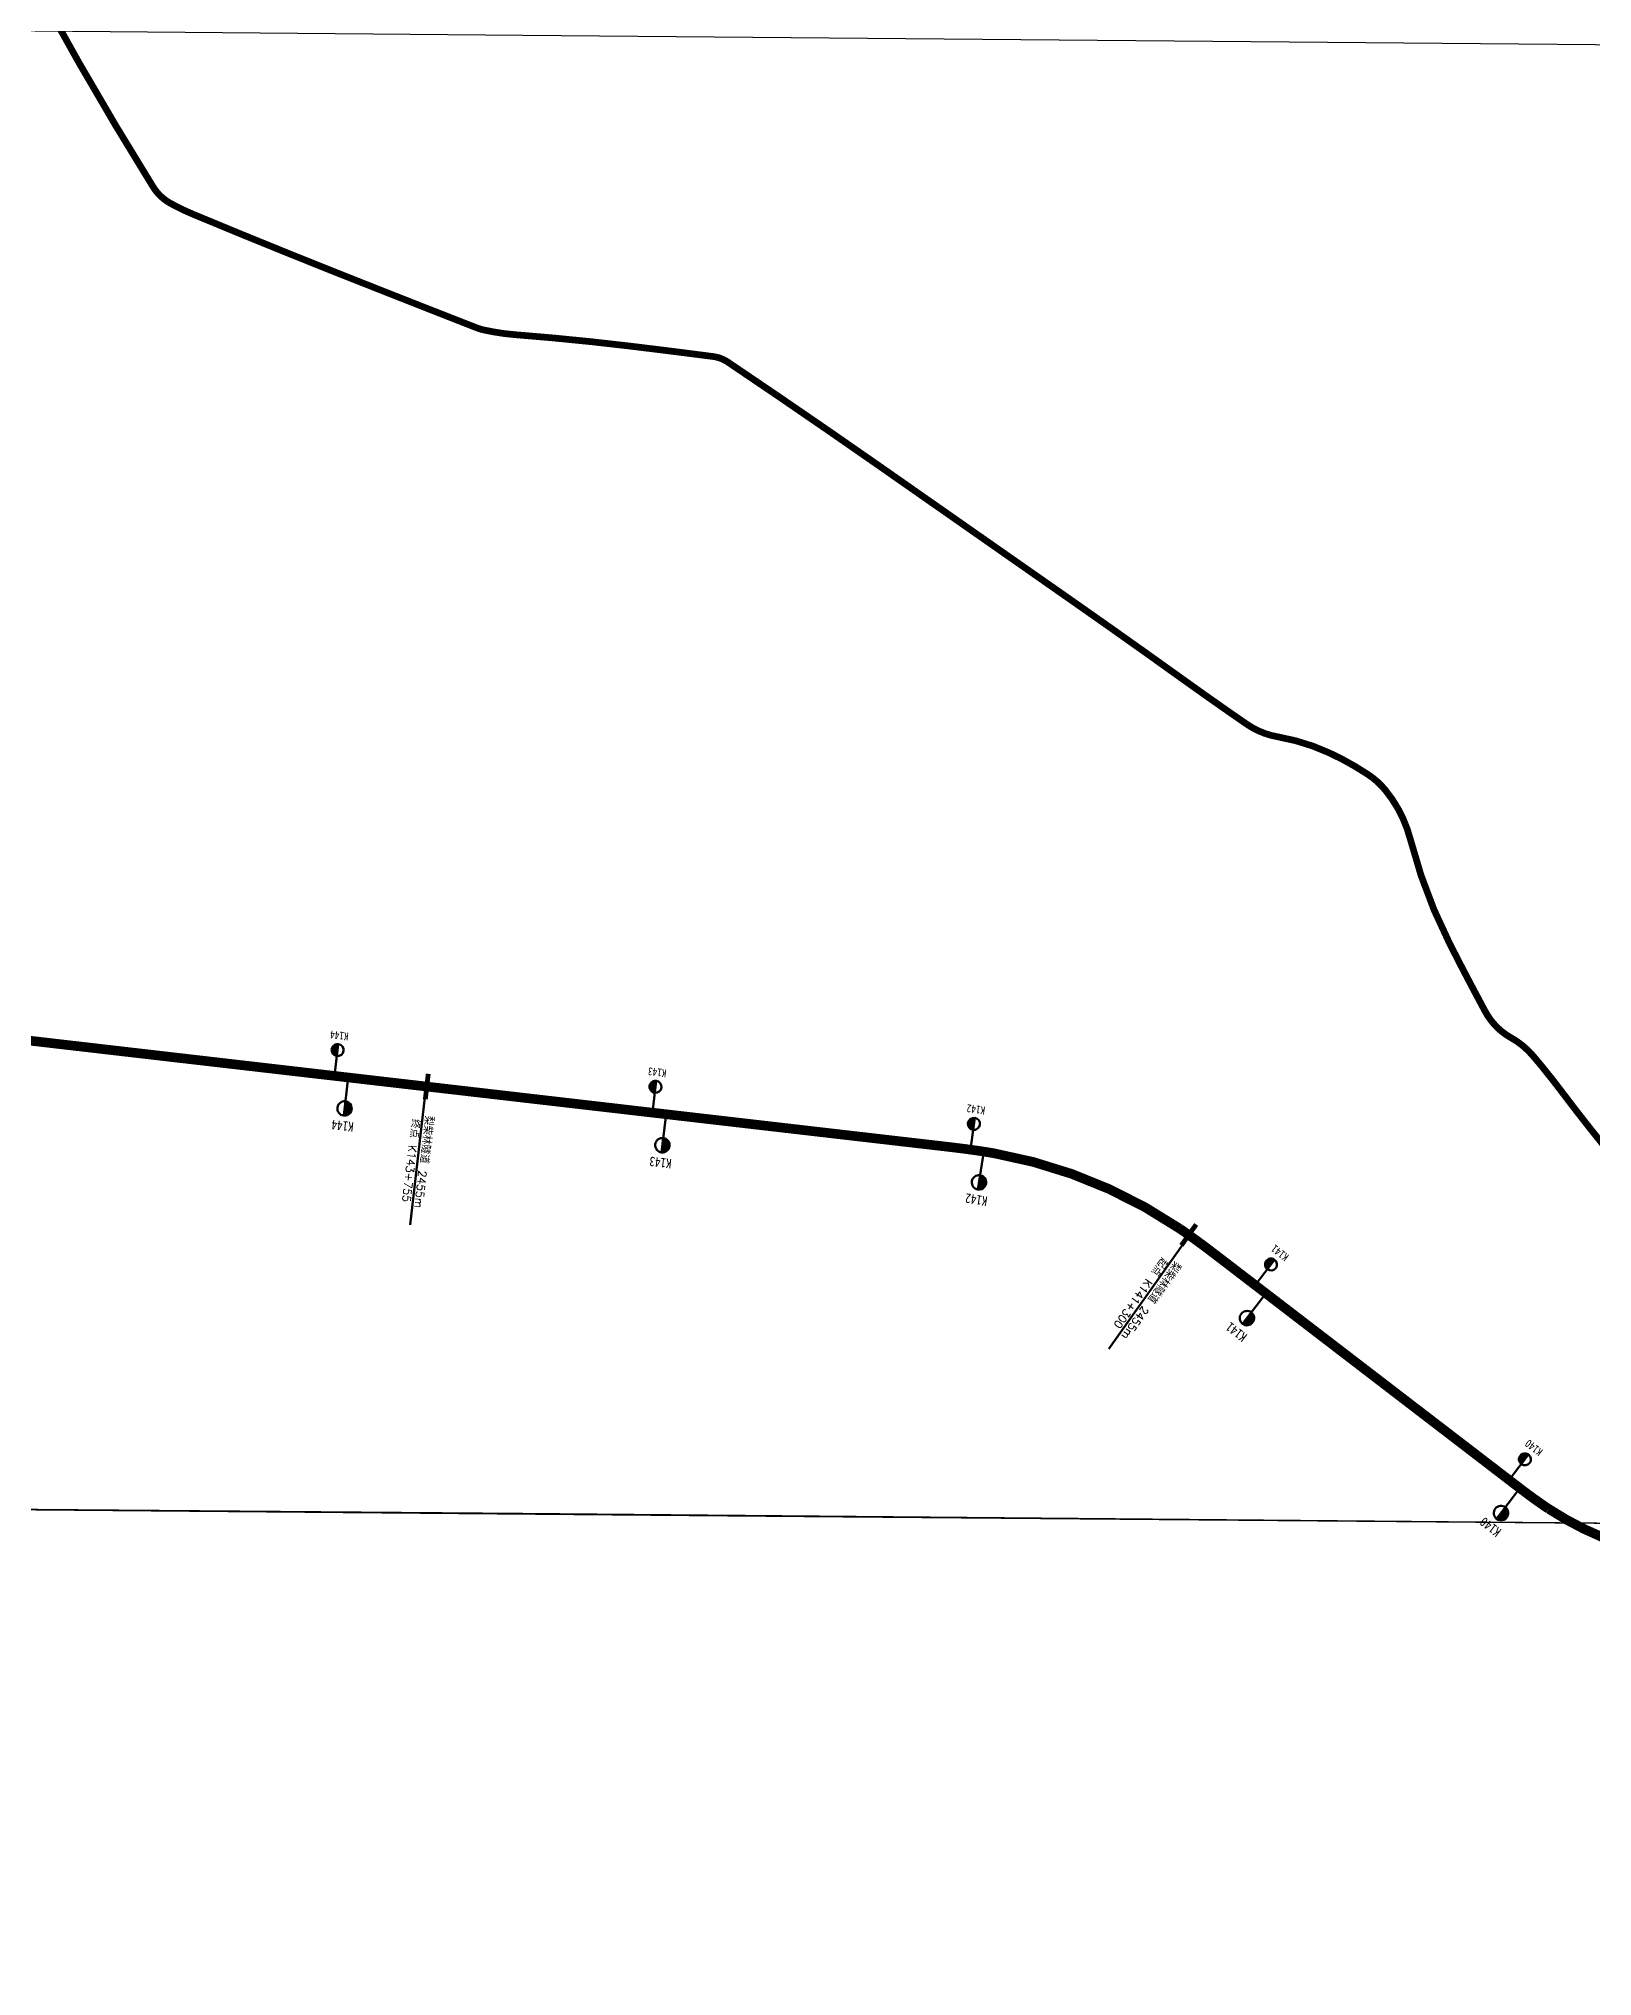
# Model space of a CAD drawing. Header units: millimetres. Extents: x 35376015 to 35425557, y 2978369 to 3016004.
# Drawn here: x 35389487 to 35394342, y 2991331 to 2997384 of the extents above; entities that cross this region are included whole.
import ezdxf
from ezdxf.enums import TextEntityAlignment as Align

# ---------------------------------------------------------------- set-up
doc = ezdxf.new("R2010")
doc.units = ezdxf.units.MM
doc.header["$XCLIPFRAME"] = 0
doc.linetypes.add('ACAD_ISO03W100', pattern=[30, 12, -18])
for name, color, linetype, lineweight in [('station', 1, 'Continuous', 60), ('zhix', 5, 'Continuous', 30), ('隧道', 40, 'Continuous', 60)]:
    doc.layers.add(name, color=color, linetype=linetype, lineweight=lineweight)
doc.styles.add('GTF_XW', font='SIMHEI.TTF', dxfattribs={"width": 0.85})
doc.styles.add('隧道', font='txt', dxfattribs={"width": 0.75, "bigfont": 'hztxt'})
picture_1 = doc.add_image_def('image10.tif', size_in_pixel=(17376, 14210))
picture_2 = doc.add_image_def('image13.tif', size_in_pixel=(17588, 14315))

# ---------------------------------------------------------------- blocks, each defined once
blk = doc.blocks.new('公里标')
at = {"layer": 'station'}
h = blk.add_hatch(color=256, dxfattribs=at)
edge = h.paths.add_edge_path()
edge.add_arc((0, 13), 3, 90, 270)
edge.add_line((0, 10), (0, 16))
blk.add_line((0, 16), (0, 0), dxfattribs=at)
blk.add_lwpolyline([(0, 16, 1), (0, 10)], format="xyb", close=True, dxfattribs=at)
blk.add_lwpolyline([(0, 16, -1), (0, 10, -15.340907)], format="xyb", dxfattribs=at)

msp = doc.modelspace()

# ---------------------------------------------------------------- linework, layer by layer
at = {"color": 7, "lineweight": 30, "const_width": 1}
for points in [[(35384390.1, 3006275.6, -0.000003), (35384334.1, 3006699.2, -0.004654)], [(35384409.9, 3006278.2, -0.000003), (35384354, 3006701.8, -0.004654)], [(35387510.5, 2999180.5, -0.000038), (35386826.7, 2999975.6, -0.000524)], [(35387525.6, 2999193.6, -0.000038), (35386841.8, 2999988.6, -0.000524)], [(35394378.3, 2993910.1, -0.009421), (35394235.9, 2994092.1, 0.015545), (35394148.8, 2994200.7, 0.089106), (35394082.5, 2994254.9, -0.100465), (35394019.3, 2994309.1, -0.041655), (35393998.2, 2994341.3, -0.006432), (35393887.3, 2994553, -0.054681), (35393764.3, 2994879.1, 0.109516), (35393687.3, 2995030.8, 0.074144), (35393636.5, 2995076.7, 0.038132), (35393517.2, 2995143.5, 0.066069), (35393357.5, 2995193.4, -0.108378), (35393256.8, 2995234.4, -0.00503), (35393053.6, 2995377.2, 0.003045), (35392719.1, 2995614.2, 0.000083), (35392466.2, 2995791, 0.000059), (35392109.9, 2996040, 0.004384), (35391634.9, 2996365.8, 0.078102), (35391608.2, 2996378.2, 0.037746), (35391593.1, 2996381.4, 0.002429), (35391333.6, 2996413.9, 0.010506), (35390976.3, 2996449.4, -0.036858), (35390873.4, 2996465.1, -0.036605), (35390852.9, 2996471.4, -0.000742), (35390424.1, 2996640.1, -0.004242), (35389966.6, 2996826.2, -0.026615), (35389894.7, 2996860.8, -0.128736), (35389836.4, 2996915.9, -0.014134), (35389495.8, 2997498.4, -0.01943)], [(35394393.8, 2993922.7, -0.009421), (35394251.9, 2994104.1, 0.015545), (35394164, 2994213.7, 0.089106), (35394092.2, 2994272.4, -0.100465), (35394035.1, 2994321.3, -0.041655), (35394015.8, 2994350.9, -0.006432), (35393905.1, 2994562.1, -0.054681), (35393783.6, 2994884, 0.109516), (35393702.7, 2995043.5, 0.074144), (35393647.6, 2995093.3, 0.038132), (35393525.6, 2995161.7, 0.066069), (35393360.9, 2995213.1, -0.108378), (35393268.1, 2995250.8, -0.00503), (35393065.3, 2995393.4, 0.003045), (35392730.6, 2995630.6, 0.000083), (35392477.6, 2995807.4, 0.000059), (35392121.4, 2996056.4, 0.004384), (35391646, 2996382.4, 0.078102), (35391613.7, 2996397.4, 0.037746), (35391595.7, 2996401.2, 0.002429), (35391336, 2996433.8, 0.010506), (35390977.9, 2996469.3, -0.036858), (35390877.9, 2996484.6, -0.036605), (35390860.2, 2996490, -0.001586), (35390431.4, 2996658.7, -0.004242), (35389974.3, 2996844.7, -0.026615), (35389904.3, 2996878.3, -0.128736), (35389853.3, 2996926.5, -0.014134), (35389513.4, 2997508, -0.01943)]]:
    msp.add_lwpolyline(points, format="xyb", dxfattribs=at)
at = {"color": 7, "linetype": 'ACAD_ISO03W100', "lineweight": 30, "ltscale": 2, "const_width": 20, "flags": 128}
msp.add_lwpolyline([(35418866.2, 2978379, 0.00408), (35418596.8, 2978693.1, 0.004791), (35418362.6, 2978956.6, 0.000354), (35418239.2, 2979092.6, 0.003996), (35418228.1, 2979104.6, 0.067922), (35418130.9, 2979183.4, 0.051225), (35417981.4, 2979254.5, 0.009162), (35417860.1, 2979295.1, 0.017071), (35417793.9, 2979313.4, 0.003191), (35417664.5, 2979343.7, -0.002779), (35417515.8, 2979378.4, -0.00539), (35417279.6, 2979437.5, 0.004922), (35417021.1, 2979502.5, 0.037663), (35416897.7, 2979522.6, -0.03128), (35416749, 2979544.8, -0.053256), (35416561.7, 2979606.3, -0.060444), (35416413, 2979696.4, -0.007588), (35416234.3, 2979841, 0.006847), (35416036.6, 2980001.5, 0.000269), (35415709.9, 2980259.1, -0.000284), (35415399.9, 2980503.6, -0.004911), (35414938.6, 2980875.2, 0.012423), (35414754, 2981019.3, 0.022839), (35414740, 2981028.8, 0.001543), (35414525.8, 2981158.3, 0.010641), (35414147.8, 2981374.4, 0.041104), (35414044.6, 2981420.1, 0.069015), (35413989.5, 2981431, 0.030578), (35413863.2, 2981430.6, 0.031152), (35413746.1, 2981415.8, 0.023526), (35413594.1, 2981379.3, 0.09893), (35413417.6, 2981287.4, -0.098334), (35413240.1, 2981194.7, -0.040735), (35413083.5, 2981162.4, -0.057251), (35412969.5, 2981161.5, -0.032707), (35412844.6, 2981183.2, -0.068284), (35412787.9, 2981205.4, -0.006478), (35412708.2, 2981251.4, -0.00631), (35412627.7, 2981300.6, -0.00711), (35412453, 2981413.9, 0.016112), (35412375, 2981462.5, 0.006031), (35412355.7, 2981473.4, -0.001887), (35412293.4, 2981507.8, -0.031059), (35412115.8, 2981621.9, 0.058562), (35412018.1, 2981677.2, 0.074558), (35411972.8, 2981688.8, 0.023372), (35411824.6, 2981696.9, 0.031359), (35411658.6, 2981687.7, -0.046373), (35411546.1, 2981684.9, -0.013686), (35411441.8, 2981694.8, -0.015348), (35411349.5, 2981709.1, -0.009765), (35411222.9, 2981735.2, -0.009876), (35411098.7, 2981765.9, -0.010304), (35410982.9, 2981799.6, -0.003732), (35410665.7, 2981901.5, -0.011102), (35410325.7, 2982022, -0.019593), (35410137.6, 2982102.1, -0.046253), (35410000.5, 2982183.1, 0.027806), (35409777.8, 2982325.9, 0.038888), (35409137, 2982625.4, -0.041892), (35408543.6, 2982907.1, -0.012072), (35408137.3, 2983156.8, 0.016325), (35407835.3, 2983338.9, 0.005319), (35407527.4, 2983506.8, -0.009278), (35407351.6, 2983604.5, -0.002427), (35407251.1, 2983663.4, -0.001072), (35407024.6, 2983798.5, -0.005689), (35406755.9, 2983963.7, -0.023674), (35406693.7, 2984007.1, -0.028773), (35406654.5, 2984041.2, 0.013707), (35406574.3, 2984115.1, 0.00911), (35406364.5, 2984291.5, 0.004021), (35405878.9, 2984678.5, 0.011893), (35405195.9, 2985188.2, 0.018313), (35404733, 2985492, 0.007204), (35404263.5, 2985766.8, 0.008684), (35403867, 2985982.4, 0.000159), (35403714.4, 2986061.8, 0.000046), (35403186.2, 2986336.7, 0.00152), (35402876.1, 2986496.8, -0.002619), (35402696.3, 2986590.2, -0.160091), (35402640.3, 2986648, -0.04925), (35402551.8, 2986887.9, -0.091163), (35402531.9, 2987160, 0.101587), (35402509, 2987404.2, 0.031939), (35402455.4, 2987546.6, 0.061238), (35402414, 2987614.6, 0.066056), (35402315.7, 2987710, 0.060611), (35402186.1, 2987783.8, 0.013787), (35402000.7, 2987855.4, 0.005566), (35401535.2, 2988014.8, 0.005933), (35401024.9, 2988176.6, 0.060875), (35400973.3, 2988185.6, 0.033224), (35400911.1, 2988184.7, 0.007665), (35400643, 2988158.9, 0.016593), (35400459.3, 2988132.1, -0.061093), (35400408.8, 2988129.3, -0.014976), (35400290.7, 2988140.6, 0.003437), (35399777.5, 2988202.1, 0.001665), (35399411.5, 2988242.1, -0.004914), (35399287.6, 2988256.5, -0.047131), (35399187.2, 2988278.8, -0.017709), (35398930.6, 2988372.2, -0.000111), (35398779.7, 2988433.3, -0.000064), (35398519.9, 2988538.6, -0.000203), (35398073.5, 2988719.8, -0.000406), (35397849.8, 2988811, -0.034138), (35397734.3, 2988867.6, -0.048797), (35397661.1, 2988920, -0.026938), (35397646.4, 2988934.4, -0.001673), (35397423.8, 2989177.9, -0.010211), (35396545.8, 2990185.3, -0.111617), (35396489.3, 2990295.5, -0.00203), (35396470.1, 2990371.7, -0.000724), (35396417.2, 2990585.7, -0.000368), (35396317.1, 2990994.7, -0.001366), (35396290.5, 2991105, -0.050222), (35396256.9, 2991355.6, 0.034229), (35396219.3, 2991724.2, 0.006561), (35396183.3, 2991919, 0.00586), (35396137.5, 2992136.1, 0.016024), (35396087.8, 2992329.3, 0.014863), (35396021.5, 2992533.9, 0.042162), (35395954.4, 2992681.1, 0.029286), (35395828.8, 2992876.9, 0.036503), (35395689.3, 2993042, 0.052275), (35395572.8, 2993138.4, 0.024574), (35395433.6, 2993221.5, 0.019092), (35395245.9, 2993312.3, 0.024727), (35395060.7, 2993382.7, -0.028974), (35394903.1, 2993444.1, -0.030124), (35394739.9, 2993531.1, -0.059007), (35394665.5, 2993589.7, -0.019376), (35394594.5, 2993666.5, -0.00622), (35394386, 2993916.4, -0.009421), (35394243.9, 2994098.1, 0.015545), (35394156.4, 2994207.2, 0.089106), (35394087.4, 2994263.6, -0.100465), (35394027.2, 2994315.2, -0.041655), (35394007, 2994346.1, -0.006432), (35393896.2, 2994557.5, -0.054681), (35393773.9, 2994881.5, 0.109516), (35393695, 2995037.1, 0.074144), (35393642, 2995085, 0.038132), (35393521.4, 2995152.6, 0.066069), (35393359.2, 2995203.2, -0.108378), (35393262.5, 2995242.6, -0.00503), (35393059.4, 2995385.3, 0.003045), (35392724.9, 2995622.4, 0.000083), (35392471.9, 2995799.2, 0.000059), (35392115.6, 2996048.2, 0.004384), (35391640.4, 2996374.1, 0.078102), (35391610.9, 2996387.8, 0.037746), (35391594.4, 2996391.3, 0.002429), (35391334.8, 2996423.8, 0.010506), (35390977.1, 2996459.3, -0.036858), (35390875.7, 2996474.8, -0.036605), (35390856.6, 2996480.7, -0.001586), (35390427.7, 2996649.4, -0.004242), (35389970.5, 2996835.4, -0.026615), (35389899.5, 2996869.6, -0.128736), (35389844.8, 2996921.2, -0.014134), (35389504.6, 2997503.2, -0.01943), (35389279, 2997956.3, 0.038686), (35389156.9, 2998179.6, 0.040491), (35389062.6, 2998301.5, 0.036033), (35388937.1, 2998420.6, 0.040561), (35388843, 2998485.8, 0.049283), (35388757.2, 2998524.7, 0.11391), (35388618.7, 2998538.8, -0.068335), (35388388.5, 2998541.3, -0.035603), (35388043.8, 2998617.8, -0.141206), (35387967.5, 2998666.7, -0.001923), (35387871.2, 2998777.3, -0.000521), (35387518, 2999187, -0.000038), (35386834.3, 2999982.1, -0.000524), (35386784.5, 3000040.2, -0.010134), (35386729.9, 3000106.6, 0.008509), (35386665.1, 3000186, 0.047512), (35386585.5, 3000263.8, -0.02445), (35386424.4, 3000407.4, -0.019729), (35386303.5, 3000536.1, -0.053437), (35386266.2, 3000589.8, -0.06379), (35386232.7, 3000675.2, -0.023074), (35386182.4, 3000922.8, -0.000356), (35386171.5, 3000993.1, -0.000949), (35386167.5, 3001019.5, -0.008757), (35386151, 3001144.1, 0.006075), (35386128.2, 3001323.9, 0.038373), (35386094.2, 3001479.6, 0.046036), (35386044.5, 3001602.9, 0.055767), (35385965.9, 3001721, 0.027631), (35385770.6, 3001929.1, 0.00608), (35385451.2, 3002226.5, 0.010585), (35385262.1, 3002391.1, 0.005944), (35385135.2, 3002494.4, -0.00606), (35385010.7, 3002595.7, -0.016777), (35384908.4, 3002687.2, -0.01359), (35384789.1, 3002807.5, -0.066178), (35384707.4, 3002921.6, -0.040011), (35384615.3, 3003133.8, -0.040444), (35384572.4, 3003302.9, -0.040658), (35384557.4, 3003475.8, -0.080631), (35384601.1, 3003753.8, 0.06217), (35384670.7, 3004111.2, 0.020666), (35384677.8, 3004374.9, 0.053226), (35384665.4, 3004476.8, 0.111514), (35384601.5, 3004609.5, -0.078745), (35384499.6, 3004789.9, -0.027664), (35384444, 3004968.6, -0.040755), (35384423.1, 3005093.9, -0.151895), (35384467.7, 3005295.3, 0.164071), (35384504.7, 3005483.3, 0.000046), (35384471.7, 3005734, 0.000043), (35384436.2, 3006002.5, 0.000006), (35384400, 3006276.9, -0.000003), (35384344.1, 3006700.5, -0.004654), (35384329, 3006823.7, -0.001802), (35384294, 3007142.5)], format="xyb", dxfattribs=at)
at = {"layer": 'zhix', "color": 1, "const_width": 30, "flags": 128}
msp.add_lwpolyline([(35394372.2, 2992703.5, -0.047003), (35394206.3, 2992791.1), (35394205.9, 2992791.4), (35394205, 2992791.9), (35394204.2, 2992792.5), (35394203.4, 2992793), (35394202.5, 2992793.6), (35394201.7, 2992794.1), (35394200.9, 2992794.7), (35394200, 2992795.3), (35394199.2, 2992795.8), (35394198.4, 2992796.4), (35394197.5, 2992796.9), (35394196.7, 2992797.5), (35394195.9, 2992798), (35394195, 2992798.6), (35394194.2, 2992799.2), (35394193.4, 2992799.7), (35394192.5, 2992800.3), (35394191.7, 2992800.8), (35394190.9, 2992801.4), (35394190.1, 2992802), (35394189.2, 2992802.5), (35394188.4, 2992803.1), (35394187.6, 2992803.7), (35394186.8, 2992804.2), (35394185.9, 2992804.8), (35394185.1, 2992805.3), (35394184.3, 2992805.9), (35394183.5, 2992806.5), (35394182.6, 2992807.1), (35394181.8, 2992807.6), (35394181, 2992808.2), (35394180.2, 2992808.8), (35394179.4, 2992809.3), (35394178.5, 2992809.9), (35394177.7, 2992810.5), (35394176.9, 2992811.1), (35394176.1, 2992811.6), (35394175.3, 2992812.2), (35394174.4, 2992812.8), (35394173.6, 2992813.4), (35394172.8, 2992813.9), (35394172, 2992814.5), (35394171.2, 2992815.1), (35394170.4, 2992815.7), (35394169.5, 2992816.2), (35394168.7, 2992816.8), (35394167.9, 2992817.4), (35394167.1, 2992818), (35394166.3, 2992818.6), (35394165.5, 2992819.1), (35394164.7, 2992819.7), (35394163.8, 2992820.3), (35394163, 2992820.9), (35394162.2, 2992821.5), (35394161.4, 2992822.1), (35394160.6, 2992822.6), (35394159.8, 2992823.2), (35394159, 2992823.8), (35394158.2, 2992824.4), (35394157.4, 2992825), (35394156.6, 2992825.6), (35394155.7, 2992826.2), (35394154.9, 2992826.8), (35394154.1, 2992827.3), (35394153.3, 2992827.9), (35394152.5, 2992828.5), (35394151.7, 2992829.1), (35394150.9, 2992829.7), (35394150.1, 2992830.3), (35394149.3, 2992830.9), (35394148.5, 2992831.5), (35394147.7, 2992832.1), (35394146.9, 2992832.7), (35394146.1, 2992833.3), (35394145.3, 2992833.8), (35394144.4, 2992834.4), (35394143.6, 2992835), (35394142.8, 2992835.6), (35394142, 2992836.2), (35394141.2, 2992836.8), (35394140.4, 2992837.4), (35394139.6, 2992838), (35394138.8, 2992838.6), (35394138, 2992839.2), (35394137.2, 2992839.8), (35394136.4, 2992840.4), (35394135.6, 2992841), (35394134.8, 2992841.6), (35394134, 2992842.2), (35394133.2, 2992842.8), (35394132.4, 2992843.4), (35394131.6, 2992844), (35394130.8, 2992844.6), (35394130, 2992845.2), (35394129.2, 2992845.8), (35394128.4, 2992846.4), (35394127.6, 2992847), (35394126.8, 2992847.6), (35394126, 2992848.2), (35394125.2, 2992848.8), (35394124.4, 2992849.4), (35394123.6, 2992850), (35394122.8, 2992850.6), (35394122, 2992851.2), (35394121.2, 2992851.8), (35394120.4, 2992852.4), (35394119.6, 2992853), (35394118.8, 2992853.6), (35394118, 2992854.2), (35394117.2, 2992854.8), (35394116.4, 2992855.4), (35394115.6, 2992856), (35394114.9, 2992856.6), (35394114.1, 2992857.2), (35394113.3, 2992857.9), (35394112.5, 2992858.5), (35394111.7, 2992859.1), (35394110.9, 2992859.7), (35394110.1, 2992860.3), (35394109.3, 2992860.9), (35394108.5, 2992861.5), (35394107.7, 2992862.1), (35394106.9, 2992862.7), (35394106.1, 2992863.3), (35394105.3, 2992863.9), (35394104.5, 2992864.5), (35394103.7, 2992865.1), (35394102.9, 2992865.7), (35394102.1, 2992866.3), (35394101.3, 2992867), (35394100.5, 2992867.6), (35394099.7, 2992868.2), (35394099, 2992868.8), (35394098.2, 2992869.4), (35394097.4, 2992870), (35394096.6, 2992870.6), (35394095.8, 2992871.2), (35394095, 2992871.8), (35394094.2, 2992872.4), (35394093.4, 2992873), (35394092.6, 2992873.6), (35394091.8, 2992874.2), (35394091, 2992874.9), (35394090.2, 2992875.5), (35394089.4, 2992876.1), (35394088.6, 2992876.7), (35394087.8, 2992877.3), (35394087, 2992877.9), (35394086.3, 2992878.5), (35394085.5, 2992879.1), (35393196.1, 2993561.3), (35393195.4, 2993561.9), (35393194.6, 2993562.5), (35393193.8, 2993563.1), (35393193, 2993563.7), (35393192.2, 2993564.3), (35393191.4, 2993564.9), (35393190.6, 2993565.5), (35393189.8, 2993566.1), (35393189, 2993566.7), (35393188.2, 2993567.3), (35393187.4, 2993567.9), (35393186.6, 2993568.6), (35393185.8, 2993569.2), (35393185, 2993569.8), (35393184.2, 2993570.4), (35393183.5, 2993571), (35393182.7, 2993571.6), (35393181.9, 2993572.2), (35393181.1, 2993572.8), (35393180.3, 2993573.4), (35393179.5, 2993574), (35393178.7, 2993574.6), (35393177.9, 2993575.2), (35393177.1, 2993575.9), (35393176.3, 2993576.5), (35393175.5, 2993577.1), (35393174.7, 2993577.7), (35393173.9, 2993578.3), (35393173.1, 2993578.9), (35393172.3, 2993579.5), (35393171.5, 2993580.1), (35393170.7, 2993580.7), (35393169.9, 2993581.3), (35393169.2, 2993581.9), (35393168.4, 2993582.5), (35393167.6, 2993583.1), (35393166.8, 2993583.7), (35393166, 2993584.4), (35393165.2, 2993585), (35393164.4, 2993585.6), (35393163.6, 2993586.2), (35393162.8, 2993586.8), (35393162, 2993587.4), (35393161.2, 2993588), (35393160.4, 2993588.6), (35393159.6, 2993589.2), (35393158.8, 2993589.8), (35393158, 2993590.4), (35393157.2, 2993591), (35393156.4, 2993591.6), (35393155.6, 2993592.2), (35393154.8, 2993592.8), (35393154, 2993593.4), (35393153.2, 2993594), (35393152.4, 2993594.6), (35393151.6, 2993595.2), (35393150.9, 2993595.9), (35393150.1, 2993596.5), (35393149.3, 2993597.1), (35393148.5, 2993597.7), (35393147.7, 2993598.3), (35393146.9, 2993598.9), (35393146.1, 2993599.5), (35393145.3, 2993600.1), (35393144.5, 2993600.7), (35393143.7, 2993601.3), (35393142.9, 2993601.9), (35393142.1, 2993602.5), (35393141.3, 2993603.1), (35393140.5, 2993603.7), (35393139.7, 2993604.3), (35393138.9, 2993604.9), (35393138.1, 2993605.5), (35393137.3, 2993606.1), (35393136.5, 2993606.7), (35393135.7, 2993607.3), (35393134.9, 2993607.9), (35393134.1, 2993608.5), (35393133.3, 2993609.1), (35393132.5, 2993609.7), (35393131.7, 2993610.3), (35393130.9, 2993610.9), (35393130.1, 2993611.5), (35393129.3, 2993612.1), (35393128.5, 2993612.7), (35393127.7, 2993613.3), (35393126.9, 2993613.9), (35393126.1, 2993614.5), (35393125.3, 2993615.1), (35393124.5, 2993615.7), (35393123.7, 2993616.3), (35393122.9, 2993616.9), (35393122.1, 2993617.5), (35393121.3, 2993618.1), (35393120.4, 2993618.7), (35393119.6, 2993619.2), (35393118.8, 2993619.8), (35393118, 2993620.4), (35393117.2, 2993621), (35393116.4, 2993621.6), (35393115.6, 2993622.2), (35393114.8, 2993622.8), (35393114, 2993623.4), (35393113.2, 2993624), (35393112.4, 2993624.6), (35393111.6, 2993625.2), (35393110.8, 2993625.8), (35393110, 2993626.4), (35393109.2, 2993627), (35393108.4, 2993627.5), (35393107.6, 2993628.1), (35393106.8, 2993628.7), (35393105.9, 2993629.3), (35393105.1, 2993629.9), (35393104.3, 2993630.5), (35393103.5, 2993631.1), (35393102.7, 2993631.7), (35393101.9, 2993632.3), (35393101.1, 2993632.8), (35393100.3, 2993633.4), (35393099.5, 2993634), (35393098.7, 2993634.6), (35393097.9, 2993635.2), (35393097, 2993635.8), (35393096.2, 2993636.4), (35393095.4, 2993637), (35393094.6, 2993637.5), (35393093.8, 2993638.1), (35393093, 2993638.7), (35393092.2, 2993639.3), (35393091.4, 2993639.9), (35393090.6, 2993640.5), (35393089.7, 2993641), (35393088.9, 2993641.6), (35393088.1, 2993642.2), (35393087.3, 2993642.8), (35393086.5, 2993643.4), (35393085.7, 2993643.9), (35393084.9, 2993644.5), (35393084, 2993645.1), (35393083.2, 2993645.7), (35393082.4, 2993646.3), (35393081.6, 2993646.8), (35393080.8, 2993647.4), (35393080, 2993648), (35393079.2, 2993648.6), (35393078.3, 2993649.1), (35393077.5, 2993649.7), (35393076.7, 2993650.3), (35393075.9, 2993650.9), (35393075.1, 2993651.5), (35393074.2, 2993652), (35393073.4, 2993652.6), (35393072.6, 2993653.2), (35393071.8, 2993653.7), (35393071, 2993654.3), (35393070.1, 2993654.9), (35393069.3, 2993655.5), (35393068.5, 2993656), (35393067.7, 2993656.6), (35393066.9, 2993657.2), (35393066, 2993657.7), (35393065.2, 2993658.3), (35393064.4, 2993658.9), (35393063.6, 2993659.4), (35393062.7, 2993660), (35393061.9, 2993660.6), (35393061.1, 2993661.2), (35393060.3, 2993661.7), (35393059.5, 2993662.3), (35393058.6, 2993662.8), (35393057.8, 2993663.4), (35393057, 2993664), (35393056.1, 2993664.5), (35393055.3, 2993665.1), (35393054.5, 2993665.7), (35393053.7, 2993666.2), (35393052.8, 2993666.8), (35393052, 2993667.3), (35393051.6, 2993667.6, 0.10536), (35392472.1, 2993902.3), (35392471.6, 2993902.4), (35392470.6, 2993902.5), (35392469.6, 2993902.7), (35392468.6, 2993902.9), (35392467.6, 2993903), (35392466.7, 2993903.2), (35392465.7, 2993903.4), (35392464.7, 2993903.6), (35392463.7, 2993903.7), (35392462.7, 2993903.9), (35392461.7, 2993904.1), (35392460.7, 2993904.2), (35392459.8, 2993904.4), (35392458.8, 2993904.6), (35392457.8, 2993904.7), (35392456.8, 2993904.9), (35392455.8, 2993905), (35392454.8, 2993905.2), (35392453.8, 2993905.4), (35392452.8, 2993905.5), (35392451.9, 2993905.7), (35392450.9, 2993905.9), (35392449.9, 2993906), (35392448.9, 2993906.2), (35392447.9, 2993906.3), (35392446.9, 2993906.5), (35392445.9, 2993906.7), (35392445, 2993906.8), (35392444, 2993907), (35392443, 2993907.1), (35392442, 2993907.3), (35392441, 2993907.4), (35392440, 2993907.6), (35392439, 2993907.7), (35392438, 2993907.9), (35392437, 2993908.1), (35392436.1, 2993908.2), (35392435.1, 2993908.4), (35392434.1, 2993908.5), (35392433.1, 2993908.7), (35392432.1, 2993908.8), (35392431.1, 2993909), (35392430.1, 2993909.1), (35392429.1, 2993909.3), (35392428.2, 2993909.4), (35392427.2, 2993909.6), (35392426.2, 2993909.7), (35392425.2, 2993909.8), (35392424.2, 2993910), (35392423.2, 2993910.1), (35392422.2, 2993910.3), (35392421.2, 2993910.4), (35392420.2, 2993910.6), (35392419.2, 2993910.7), (35392418.3, 2993910.9), (35392417.3, 2993911), (35392416.3, 2993911.2), (35392415.3, 2993911.3), (35392414.3, 2993911.4), (35392413.3, 2993911.6), (35392412.3, 2993911.7), (35392411.3, 2993911.9), (35392410.3, 2993912), (35392409.3, 2993912.1), (35392408.4, 2993912.3), (35392407.4, 2993912.4), (35392406.4, 2993912.6), (35392405.4, 2993912.7), (35392404.4, 2993912.8), (35392403.4, 2993913), (35392402.4, 2993913.1), (35392401.4, 2993913.2), (35392400.4, 2993913.4), (35392399.4, 2993913.5), (35392398.5, 2993913.6), (35392397.5, 2993913.8), (35392396.5, 2993913.9), (35392395.5, 2993914.1), (35392394.5, 2993914.2), (35392393.5, 2993914.3), (35392392.5, 2993914.5), (35392391.5, 2993914.6), (35392390.5, 2993914.7), (35392389.5, 2993914.8), (35392388.5, 2993915), (35392387.5, 2993915.1), (35392386.6, 2993915.2), (35392385.6, 2993915.4), (35392384.6, 2993915.5), (35392383.6, 2993915.6), (35392382.6, 2993915.8), (35392381.6, 2993915.9), (35392380.6, 2993916), (35392379.6, 2993916.2), (35392378.6, 2993916.3), (35392377.6, 2993916.4), (35392376.6, 2993916.5), (35392375.7, 2993916.7), (35392374.7, 2993916.8), (35392373.7, 2993916.9), (35392372.7, 2993917), (35392371.7, 2993917.2), (35392370.7, 2993917.3), (35392369.7, 2993917.4), (35392368.7, 2993917.5), (35392367.7, 2993917.7), (35392366.7, 2993917.8), (35392365.7, 2993917.9), (35392364.7, 2993918), (35392363.7, 2993918.2), (35392362.8, 2993918.3), (35392361.8, 2993918.4), (35392360.8, 2993918.5), (35392359.8, 2993918.7), (35392358.8, 2993918.8), (35392357.8, 2993918.9), (35392356.8, 2993919), (35392355.8, 2993919.2), (35392354.8, 2993919.3), (35392353.8, 2993919.4), (35392352.8, 2993919.5), (35392351.8, 2993919.6), (35392350.8, 2993919.8), (35392349.9, 2993919.9), (35392348.9, 2993920), (35392347.9, 2993920.1), (35392346.9, 2993920.2), (35392345.9, 2993920.4), (35392344.9, 2993920.5), (35392343.9, 2993920.6), (35392342.9, 2993920.7), (35392341.9, 2993920.8), (35392340.9, 2993921), (35392339.9, 2993921.1), (35392338.9, 2993921.2), (35392337.9, 2993921.3), (35392336.9, 2993921.4), (35392335.9, 2993921.5), (35392335, 2993921.7), (35392334, 2993921.8), (35392333, 2993921.9), (35392332, 2993922), (35392331, 2993922.1), (35392330, 2993922.3), (35392329, 2993922.4), (35392328, 2993922.5), (35392327, 2993922.6), (35392326, 2993922.7), (35392325, 2993922.8), (35392324, 2993923), (35392323, 2993923.1), (35392322, 2993923.2), (35392321.1, 2993923.3), (35392320.1, 2993923.4), (35392319.1, 2993923.5), (35392318.1, 2993923.7), (35392317.1, 2993923.8), (35392316.1, 2993923.9), (35392315.1, 2993924), (35392314.1, 2993924.1), (35392313.1, 2993924.2), (35392312.1, 2993924.3), (35392311.1, 2993924.5), (35392310.1, 2993924.6), (35392309.1, 2993924.7), (35392308.1, 2993924.8), (35392307.1, 2993924.9), (35392306.2, 2993925), (35392305.2, 2993925.2), (35392304.2, 2993925.3), (35392303.2, 2993925.4), (35392302.2, 2993925.5), (35392301.2, 2993925.6), (35392300.2, 2993925.7), (35392299.2, 2993925.8), (35392298.2, 2993926), (35392297.2, 2993926.1), (35392296.2, 2993926.2), (35392295.2, 2993926.3), (35392294.2, 2993926.4), (35388937.7, 2994314.4)], format="xyb", dxfattribs=at)
at = {"layer": 'zhix', "color": 5, "const_width": 30, "flags": 128}
msp.add_lwpolyline([(35394372.2, 2992703.5, -0.047003), (35394206.3, 2992791.1), (35394205.9, 2992791.4), (35394205, 2992791.9), (35394204.2, 2992792.5), (35394203.4, 2992793), (35394202.5, 2992793.6), (35394201.7, 2992794.1), (35394200.9, 2992794.7), (35394200, 2992795.3), (35394199.2, 2992795.8), (35394198.4, 2992796.4), (35394197.5, 2992796.9), (35394196.7, 2992797.5), (35394195.9, 2992798), (35394195, 2992798.6), (35394194.2, 2992799.2), (35394193.4, 2992799.7), (35394192.5, 2992800.3), (35394191.7, 2992800.8), (35394190.9, 2992801.4), (35394190.1, 2992802), (35394189.2, 2992802.5), (35394188.4, 2992803.1), (35394187.6, 2992803.7), (35394186.8, 2992804.2), (35394185.9, 2992804.8), (35394185.1, 2992805.3), (35394184.3, 2992805.9), (35394183.5, 2992806.5), (35394182.6, 2992807.1), (35394181.8, 2992807.6), (35394181, 2992808.2), (35394180.2, 2992808.8), (35394179.4, 2992809.3), (35394178.5, 2992809.9), (35394177.7, 2992810.5), (35394176.9, 2992811.1), (35394176.1, 2992811.6), (35394175.3, 2992812.2), (35394174.4, 2992812.8), (35394173.6, 2992813.4), (35394172.8, 2992813.9), (35394172, 2992814.5), (35394171.2, 2992815.1), (35394170.4, 2992815.7), (35394169.5, 2992816.2), (35394168.7, 2992816.8), (35394167.9, 2992817.4), (35394167.1, 2992818), (35394166.3, 2992818.6), (35394165.5, 2992819.1), (35394164.7, 2992819.7), (35394163.8, 2992820.3), (35394163, 2992820.9), (35394162.2, 2992821.5), (35394161.4, 2992822.1), (35394160.6, 2992822.6), (35394159.8, 2992823.2), (35394159, 2992823.8), (35394158.2, 2992824.4), (35394157.4, 2992825), (35394156.6, 2992825.6), (35394155.7, 2992826.2), (35394154.9, 2992826.8), (35394154.1, 2992827.3), (35394153.3, 2992827.9), (35394152.5, 2992828.5), (35394151.7, 2992829.1), (35394150.9, 2992829.7), (35394150.1, 2992830.3), (35394149.3, 2992830.9), (35394148.5, 2992831.5), (35394147.7, 2992832.1), (35394146.9, 2992832.7), (35394146.1, 2992833.3), (35394145.3, 2992833.8), (35394144.4, 2992834.4), (35394143.6, 2992835), (35394142.8, 2992835.6), (35394142, 2992836.2), (35394141.2, 2992836.8), (35394140.4, 2992837.4), (35394139.6, 2992838), (35394138.8, 2992838.6), (35394138, 2992839.2), (35394137.2, 2992839.8), (35394136.4, 2992840.4), (35394135.6, 2992841), (35394134.8, 2992841.6), (35394134, 2992842.2), (35394133.2, 2992842.8), (35394132.4, 2992843.4), (35394131.6, 2992844), (35394130.8, 2992844.6), (35394130, 2992845.2), (35394129.2, 2992845.8), (35394128.4, 2992846.4), (35394127.6, 2992847), (35394126.8, 2992847.6), (35394126, 2992848.2), (35394125.2, 2992848.8), (35394124.4, 2992849.4), (35394123.6, 2992850), (35394122.8, 2992850.6), (35394122, 2992851.2), (35394121.2, 2992851.8), (35394120.4, 2992852.4), (35394119.6, 2992853), (35394118.8, 2992853.6), (35394118, 2992854.2), (35394117.2, 2992854.8), (35394116.4, 2992855.4), (35394115.6, 2992856), (35394114.9, 2992856.6), (35394114.1, 2992857.2), (35394113.3, 2992857.9), (35394112.5, 2992858.5), (35394111.7, 2992859.1), (35394110.9, 2992859.7), (35394110.1, 2992860.3), (35394109.3, 2992860.9), (35394108.5, 2992861.5), (35394107.7, 2992862.1), (35394106.9, 2992862.7), (35394106.1, 2992863.3), (35394105.3, 2992863.9), (35394104.5, 2992864.5), (35394103.7, 2992865.1), (35394102.9, 2992865.7), (35394102.1, 2992866.3), (35394101.3, 2992867), (35394100.5, 2992867.6), (35394099.7, 2992868.2), (35394099, 2992868.8), (35394098.2, 2992869.4), (35394097.4, 2992870), (35394096.6, 2992870.6), (35394095.8, 2992871.2), (35394095, 2992871.8), (35394094.2, 2992872.4), (35394093.4, 2992873), (35394092.6, 2992873.6), (35394091.8, 2992874.2), (35394091, 2992874.9), (35394090.2, 2992875.5), (35394089.4, 2992876.1), (35394088.6, 2992876.7), (35394087.8, 2992877.3), (35394087, 2992877.9), (35394086.3, 2992878.5), (35394085.5, 2992879.1), (35393196.1, 2993561.3), (35393195.4, 2993561.9), (35393194.6, 2993562.5), (35393193.8, 2993563.1), (35393193, 2993563.7), (35393192.2, 2993564.3), (35393191.4, 2993564.9), (35393190.6, 2993565.5), (35393189.8, 2993566.1), (35393189, 2993566.7), (35393188.2, 2993567.3), (35393187.4, 2993567.9), (35393186.6, 2993568.6), (35393185.8, 2993569.2), (35393185, 2993569.8), (35393184.2, 2993570.4), (35393183.5, 2993571), (35393182.7, 2993571.6), (35393181.9, 2993572.2), (35393181.1, 2993572.8), (35393180.3, 2993573.4), (35393179.5, 2993574), (35393178.7, 2993574.6), (35393177.9, 2993575.2), (35393177.1, 2993575.9), (35393176.3, 2993576.5), (35393175.5, 2993577.1), (35393174.7, 2993577.7), (35393173.9, 2993578.3), (35393173.1, 2993578.9), (35393172.3, 2993579.5), (35393171.5, 2993580.1), (35393170.7, 2993580.7), (35393169.9, 2993581.3), (35393169.2, 2993581.9), (35393168.4, 2993582.5), (35393167.6, 2993583.1), (35393166.8, 2993583.7), (35393166, 2993584.4), (35393165.2, 2993585), (35393164.4, 2993585.6), (35393163.6, 2993586.2), (35393162.8, 2993586.8), (35393162, 2993587.4), (35393161.2, 2993588), (35393160.4, 2993588.6), (35393159.6, 2993589.2), (35393158.8, 2993589.8), (35393158, 2993590.4), (35393157.2, 2993591), (35393156.4, 2993591.6), (35393155.6, 2993592.2), (35393154.8, 2993592.8), (35393154, 2993593.4), (35393153.2, 2993594), (35393152.4, 2993594.6), (35393151.6, 2993595.2), (35393150.9, 2993595.9), (35393150.1, 2993596.5), (35393149.3, 2993597.1), (35393148.5, 2993597.7), (35393147.7, 2993598.3), (35393146.9, 2993598.9), (35393146.1, 2993599.5), (35393145.3, 2993600.1), (35393144.5, 2993600.7), (35393143.7, 2993601.3), (35393142.9, 2993601.9), (35393142.1, 2993602.5), (35393141.3, 2993603.1), (35393140.5, 2993603.7), (35393139.7, 2993604.3), (35393138.9, 2993604.9), (35393138.1, 2993605.5), (35393137.3, 2993606.1), (35393136.5, 2993606.7), (35393135.7, 2993607.3), (35393134.9, 2993607.9), (35393134.1, 2993608.5), (35393133.3, 2993609.1), (35393132.5, 2993609.7), (35393131.7, 2993610.3), (35393130.9, 2993610.9), (35393130.1, 2993611.5), (35393129.3, 2993612.1), (35393128.5, 2993612.7), (35393127.7, 2993613.3), (35393126.9, 2993613.9), (35393126.1, 2993614.5), (35393125.3, 2993615.1), (35393124.5, 2993615.7), (35393123.7, 2993616.3), (35393122.9, 2993616.9), (35393122.1, 2993617.5), (35393121.3, 2993618.1), (35393120.4, 2993618.7), (35393119.6, 2993619.2), (35393118.8, 2993619.8), (35393118, 2993620.4), (35393117.2, 2993621), (35393116.4, 2993621.6), (35393115.6, 2993622.2), (35393114.8, 2993622.8), (35393114, 2993623.4), (35393113.2, 2993624), (35393112.4, 2993624.6), (35393111.6, 2993625.2), (35393110.8, 2993625.8), (35393110, 2993626.4), (35393109.2, 2993627), (35393108.4, 2993627.5), (35393107.6, 2993628.1), (35393106.8, 2993628.7), (35393105.9, 2993629.3), (35393105.1, 2993629.9), (35393104.3, 2993630.5), (35393103.5, 2993631.1), (35393102.7, 2993631.7), (35393101.9, 2993632.3), (35393101.1, 2993632.8), (35393100.3, 2993633.4), (35393099.5, 2993634), (35393098.7, 2993634.6), (35393097.9, 2993635.2), (35393097, 2993635.8), (35393096.2, 2993636.4), (35393095.4, 2993637), (35393094.6, 2993637.5), (35393093.8, 2993638.1), (35393093, 2993638.7), (35393092.2, 2993639.3), (35393091.4, 2993639.9), (35393090.6, 2993640.5), (35393089.7, 2993641), (35393088.9, 2993641.6), (35393088.1, 2993642.2), (35393087.3, 2993642.8), (35393086.5, 2993643.4), (35393085.7, 2993643.9), (35393084.9, 2993644.5), (35393084, 2993645.1), (35393083.2, 2993645.7), (35393082.4, 2993646.3), (35393081.6, 2993646.8), (35393080.8, 2993647.4), (35393080, 2993648), (35393079.2, 2993648.6), (35393078.3, 2993649.1), (35393077.5, 2993649.7), (35393076.7, 2993650.3), (35393075.9, 2993650.9), (35393075.1, 2993651.5), (35393074.2, 2993652), (35393073.4, 2993652.6), (35393072.6, 2993653.2), (35393071.8, 2993653.7), (35393071, 2993654.3), (35393070.1, 2993654.9), (35393069.3, 2993655.5), (35393068.5, 2993656), (35393067.7, 2993656.6), (35393066.9, 2993657.2), (35393066, 2993657.7), (35393065.2, 2993658.3), (35393064.4, 2993658.9), (35393063.6, 2993659.4), (35393062.7, 2993660), (35393061.9, 2993660.6), (35393061.1, 2993661.2), (35393060.3, 2993661.7), (35393059.5, 2993662.3), (35393058.6, 2993662.8), (35393057.8, 2993663.4), (35393057, 2993664), (35393056.1, 2993664.5), (35393055.3, 2993665.1), (35393054.5, 2993665.7), (35393053.7, 2993666.2), (35393052.8, 2993666.8), (35393052, 2993667.3), (35393051.6, 2993667.6, 0.10536), (35392472.1, 2993902.3), (35392471.6, 2993902.4), (35392470.6, 2993902.5), (35392469.6, 2993902.7), (35392468.6, 2993902.9), (35392467.6, 2993903), (35392466.7, 2993903.2), (35392465.7, 2993903.4), (35392464.7, 2993903.6), (35392463.7, 2993903.7), (35392462.7, 2993903.9), (35392461.7, 2993904.1), (35392460.7, 2993904.2), (35392459.8, 2993904.4), (35392458.8, 2993904.6), (35392457.8, 2993904.7), (35392456.8, 2993904.9), (35392455.8, 2993905), (35392454.8, 2993905.2), (35392453.8, 2993905.4), (35392452.8, 2993905.5), (35392451.9, 2993905.7), (35392450.9, 2993905.9), (35392449.9, 2993906), (35392448.9, 2993906.2), (35392447.9, 2993906.3), (35392446.9, 2993906.5), (35392445.9, 2993906.7), (35392445, 2993906.8), (35392444, 2993907), (35392443, 2993907.1), (35392442, 2993907.3), (35392441, 2993907.4), (35392440, 2993907.6), (35392439, 2993907.7), (35392438, 2993907.9), (35392437, 2993908.1), (35392436.1, 2993908.2), (35392435.1, 2993908.4), (35392434.1, 2993908.5), (35392433.1, 2993908.7), (35392432.1, 2993908.8), (35392431.1, 2993909), (35392430.1, 2993909.1), (35392429.1, 2993909.3), (35392428.2, 2993909.4), (35392427.2, 2993909.6), (35392426.2, 2993909.7), (35392425.2, 2993909.8), (35392424.2, 2993910), (35392423.2, 2993910.1), (35392422.2, 2993910.3), (35392421.2, 2993910.4), (35392420.2, 2993910.6), (35392419.2, 2993910.7), (35392418.3, 2993910.9), (35392417.3, 2993911), (35392416.3, 2993911.2), (35392415.3, 2993911.3), (35392414.3, 2993911.4), (35392413.3, 2993911.6), (35392412.3, 2993911.7), (35392411.3, 2993911.9), (35392410.3, 2993912), (35392409.3, 2993912.1), (35392408.4, 2993912.3), (35392407.4, 2993912.4), (35392406.4, 2993912.6), (35392405.4, 2993912.7), (35392404.4, 2993912.8), (35392403.4, 2993913), (35392402.4, 2993913.1), (35392401.4, 2993913.2), (35392400.4, 2993913.4), (35392399.4, 2993913.5), (35392398.5, 2993913.6), (35392397.5, 2993913.8), (35392396.5, 2993913.9), (35392395.5, 2993914.1), (35392394.5, 2993914.2), (35392393.5, 2993914.3), (35392392.5, 2993914.5), (35392391.5, 2993914.6), (35392390.5, 2993914.7), (35392389.5, 2993914.8), (35392388.5, 2993915), (35392387.5, 2993915.1), (35392386.6, 2993915.2), (35392385.6, 2993915.4), (35392384.6, 2993915.5), (35392383.6, 2993915.6), (35392382.6, 2993915.8), (35392381.6, 2993915.9), (35392380.6, 2993916), (35392379.6, 2993916.2), (35392378.6, 2993916.3), (35392377.6, 2993916.4), (35392376.6, 2993916.5), (35392375.7, 2993916.7), (35392374.7, 2993916.8), (35392373.7, 2993916.9), (35392372.7, 2993917), (35392371.7, 2993917.2), (35392370.7, 2993917.3), (35392369.7, 2993917.4), (35392368.7, 2993917.5), (35392367.7, 2993917.7), (35392366.7, 2993917.8), (35392365.7, 2993917.9), (35392364.7, 2993918), (35392363.7, 2993918.2), (35392362.8, 2993918.3), (35392361.8, 2993918.4), (35392360.8, 2993918.5), (35392359.8, 2993918.7), (35392358.8, 2993918.8), (35392357.8, 2993918.9), (35392356.8, 2993919), (35392355.8, 2993919.2), (35392354.8, 2993919.3), (35392353.8, 2993919.4), (35392352.8, 2993919.5), (35392351.8, 2993919.6), (35392350.8, 2993919.8), (35392349.9, 2993919.9), (35392348.9, 2993920), (35392347.9, 2993920.1), (35392346.9, 2993920.2), (35392345.9, 2993920.4), (35392344.9, 2993920.5), (35392343.9, 2993920.6), (35392342.9, 2993920.7), (35392341.9, 2993920.8), (35392340.9, 2993921), (35392339.9, 2993921.1), (35392338.9, 2993921.2), (35392337.9, 2993921.3), (35392336.9, 2993921.4), (35392335.9, 2993921.5), (35392335, 2993921.7), (35392334, 2993921.8), (35392333, 2993921.9), (35392332, 2993922), (35392331, 2993922.1), (35392330, 2993922.3), (35392329, 2993922.4), (35392328, 2993922.5), (35392327, 2993922.6), (35392326, 2993922.7), (35392325, 2993922.8), (35392324, 2993923), (35392323, 2993923.1), (35392322, 2993923.2), (35392321.1, 2993923.3), (35392320.1, 2993923.4), (35392319.1, 2993923.5), (35392318.1, 2993923.7), (35392317.1, 2993923.8), (35392316.1, 2993923.9), (35392315.1, 2993924), (35392314.1, 2993924.1), (35392313.1, 2993924.2), (35392312.1, 2993924.3), (35392311.1, 2993924.5), (35392310.1, 2993924.6), (35392309.1, 2993924.7), (35392308.1, 2993924.8), (35392307.1, 2993924.9), (35392306.2, 2993925), (35392305.2, 2993925.2), (35392304.2, 2993925.3), (35392303.2, 2993925.4), (35392302.2, 2993925.5), (35392301.2, 2993925.6), (35392300.2, 2993925.7), (35392299.2, 2993925.8), (35392298.2, 2993926), (35392297.2, 2993926.1), (35392296.2, 2993926.2), (35392295.2, 2993926.3), (35392294.2, 2993926.4), (35388937.7, 2994314.4)], format="xyb", dxfattribs=at)
at = {"layer": '隧道', "color": 68, "linetype": 'Continuous'}
for p, q in [((35390693.6, 2994076.2), (35390647.6, 2993678.9)), ((35393062.9, 2993617.2), (35392831.3, 2993291.1))]:
    msp.add_line(p, q, dxfattribs=at)
at = {"layer": '隧道', "color": 68, "linetype": 'Continuous', "const_width": 10, "flags": 128}
for points in [[(35390697.6, 2994111), (35390701.6, 2994145.8), (35390706.6, 2994145.2), (35390702.6, 2994110.4)], [(35390697.6, 2994111), (35390693.6, 2994076.2), (35390698.5, 2994075.6), (35390702.6, 2994110.4)], [(35393083.1, 2993645.7), (35393103.4, 2993674.3), (35393099.3, 2993677.2), (35393079.1, 2993648.6)], [(35393083.1, 2993645.7), (35393062.9, 2993617.2), (35393058.8, 2993620.1), (35393079.1, 2993648.6)]]:
    msp.add_lwpolyline(points, dxfattribs=at)

# ---------------------------------------------------------------- block references
at = {"layer": 'station', "color": 5, "yscale": 6.25, "zscale": 6.25}
for p, xscale, rotation in [((35390412.1, 2994144), 6.249999997594154, 353.4059050431911), ((35391405.5, 2994029.2), 6.249999997594154, 353.4059050431911), ((35392398.8, 2993913.6), 6.250000001507217, 352.2284243267417), ((35393288.6, 2993490.3), 6.250000000735465, 322.5104610498428), ((35394082.1, 2992881.7), 6.250000000735465, 322.5104610498428)]:
    msp.add_blockref('公里标', p, dxfattribs=dict(at, xscale=xscale, rotation=rotation))
at = {"layer": 'station', "color": 1, "yscale": 7.5, "zscale": 7.5}
for p, xscale, rotation in [((35390454.2, 2994139.1), 7.499999997294797, 173.4059050311759), ((35391447.6, 2994024.3), 7.499999997294797, 173.4059050311759), ((35392440.7, 2993907.5), 7.499999998783509, 171.0902669605437), ((35393322.2, 2993464.6), 7.500000002801775, 142.5104610494322), ((35394115.7, 2992856), 7.500000000387876, 142.7875726477524)]:
    msp.add_blockref('公里标', p, dxfattribs=dict(at, xscale=xscale, rotation=rotation))

# ---------------------------------------------------------------- texts
at = {"layer": 'station', "color": 5, "style": 'GTF_XW', "width": 0.85}
for s, rotation, p in [('K144', 173.40591, (35390425.2, 2994257.5)), ('K143', 173.40591, (35391418.6, 2994142.7)), ('K142', 172.22842, (35392414.2, 2994026.8)), ('K141', 142.51046, (35393358.1, 2993581)), ('K140', 142.51046, (35394151.6, 2992972.4))]:
    msp.add_text(s, height=25, rotation=rotation, dxfattribs=at).set_placement(p, align=Align.TOP_CENTER)
at = {"layer": 'station', "color": 1, "style": 'GTF_XW', "width": 0.85}
for s, rotation, p in [('K144', 173.40591, (35390438.5, 2994002.9)), ('K143', 173.40591, (35391431.9, 2993888.1)), ('K142', 171.09027, (35392419.5, 2993772)), ('K141', 142.51046, (35393238.8, 2993355.7)), ('K140', 142.78757, (35394032.8, 2992746.8))]:
    msp.add_text(s, height=30, rotation=rotation, dxfattribs=at).set_placement(p, align=Align.CENTER)
at = {"layer": '隧道', "color": 68, "linetype": 'Continuous', "style": '隧道'}
for s, rotation, p in [('终点 K143+755', 263.40591, (35390650.7, 2993879.8)), ('梨柴林隧道 2455m', 263.40591, (35390690.5, 2993875.2)), ('起点 K141+300', 234.6232, (35392930.8, 2993465.7)), ('梨柴林隧道 2455m', 234.6232, (35392963.4, 2993442.6))]:
    msp.add_text(s, height=25, rotation=rotation, dxfattribs=at).set_placement(p, align=Align.MIDDLE_CENTER)

# ---------------------------------------------------------------- pictures from other files: only their frames are drawn
at = {"color": 251}
image = msp.add_image(picture_1, insert=(35388007.7, 2991875.6), size_in_units=(7349.3, 6010.3), rotation=-0.00128, dxfattribs=at)
image.set_boundary_path([(960.2, 1109.8), (910.33, 6822.7), (863.2, 12028.76), (9437.9, 12102.4), (15528.97, 12153.76), (15594.96, 4457.56), (15621.64, 1236.26), (7074.47, 1161.7), (960.6, 1109.33), (960.2, 1109.8)])
image = msp.add_image(picture_2, insert=(35387920.4, 2987319.2), size_in_units=(7399.8, 6022.7), rotation=-0.00066, dxfattribs=at)
image.set_boundary_path([(1076.5, 1289.86), (1038.44, 5566.3), (977.43, 12266.37), (9697.16, 12343.3), (15726.94, 12394.33), (15783.9, 5565.6), (15820.26, 1417.97), (7320.1, 1342.85), (1076.6, 1289.83), (1076.5, 1289.86)])

doc.saveas('drawing.dxf')
